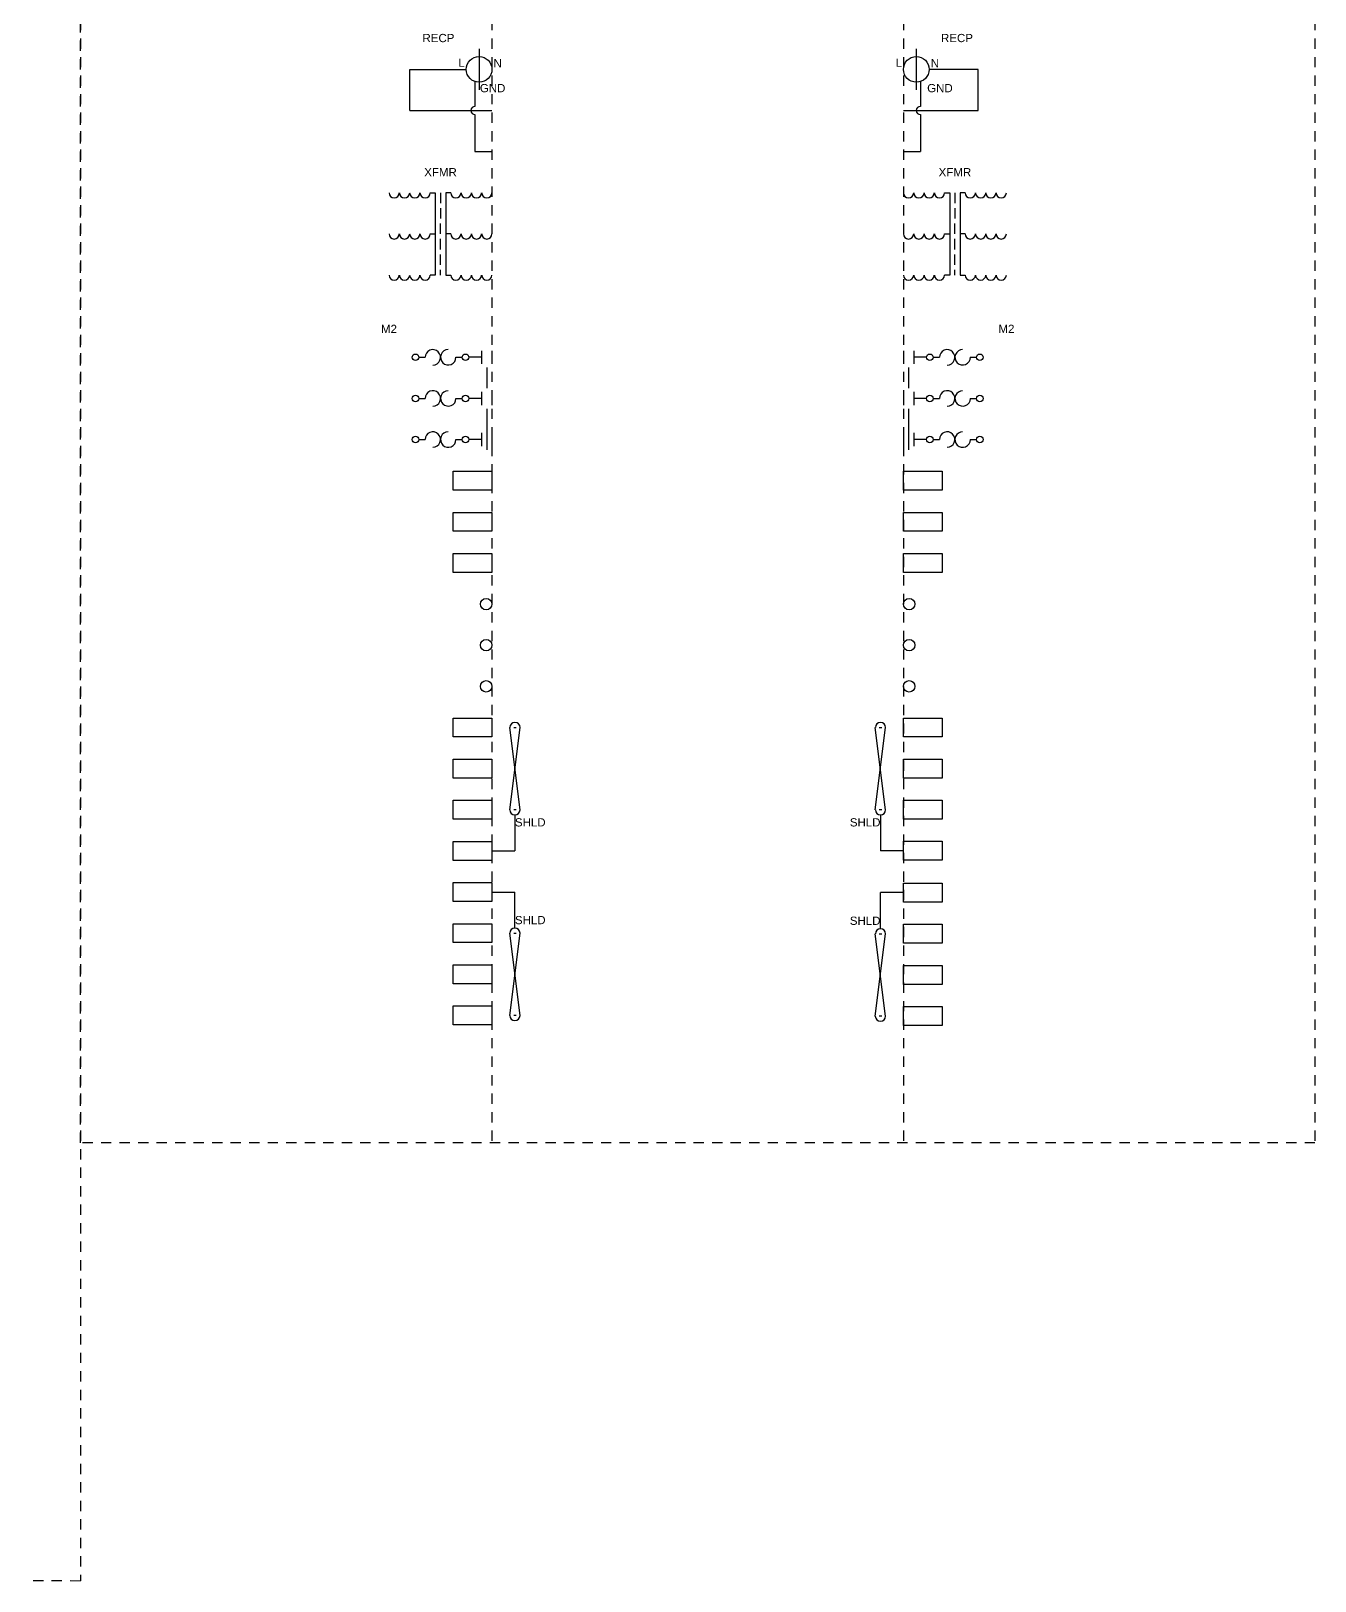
# Model space of a CAD drawing. Header units: inches. Extents: x 0 to 118, y -20 to 20.
# Drawn here: x 86.9 to 102.5, y -20.38 to -1.53 of the extents above; entities that cross this region are included whole.
import ezdxf
from ezdxf.enums import TextEntityAlignment as Align

# ---------------------------------------------------------------- set-up
doc = ezdxf.new("R2010")
doc.units = ezdxf.units.IN
doc.header["$MEASUREMENT"] = 0
doc.linetypes.add('HIDDEN2', pattern=[0.1875, 0.125, -0.0625])
for name, color, linetype in [('BORDER2', 220, 'HIDDEN2'), ('LINK', 9, 'Continuous'), ('SYMS', 7, 'Continuous'), ('WIRES', 7, 'Continuous')]:
    doc.layers.add(name, color=color, linetype=linetype)
doc.styles.add('INERCONNECT TABLES', font='arial.ttf', dxfattribs={"height": 0.1})
doc.styles.get("Standard").update_dxf_attribs({"font": 'arial.ttf'})
doc.styles.add('WD', font='arial.ttf', dxfattribs={"height": 1})
doc.styles.add('WD_IEC', font='isocp2.shx', dxfattribs={"width": 0.9, "height": 4})

# ---------------------------------------------------------------- blocks, each defined once
blk = doc.blocks.new('TB-TB-TB_Square_L')
for points in [[(-0.472, 0.115), (0, 0.115), (0, -0.115), (-0.472, -0.115)], [(-0.472, -0.385), (0, -0.385), (0, -0.615), (-0.472, -0.615)], [(-0.472, -0.885), (0, -0.885), (0, -1.115), (-0.472, -1.115)]]:
    blk.add_lwpolyline(points, close=True)
at = {"linetype": 'Continuous', "style": 'INERCONNECT TABLES', "flags": 8}
for tag, p in [('Tag1', (-0.572, 0.165)), ('Tag2', (-0.572, -0.335)), ('Desc2', (-3.5, -0.5)), ('Desc3', (-3.5, -0.65)), ('Tag3', (-0.572, -0.835))]:
    blk.add_attdef(tag, text='', height=0.1, dxfattribs=at).set_placement(p, align=Align.MIDDLE_RIGHT)
at = {"style": 'WD', "flags": 9}
for tag, p in [('X4TERM01', (-0.472, 0)), ('X2TERM01', (-0.236, 0.115)), ('X1TERM01', (0, 0)), ('X8TERM01', (-0.236, -0.115)), ('X2TERM02', (-0.236, -0.385)), ('X4TERM02', (-0.472, -0.5)), ('X1TERM02', (0, -0.5)), ('X8TERM02', (-0.236, -0.615)), ('X2TERM03', (-0.236, -0.885)), ('X4TERM03', (-0.472, -1)), ('X8TERM03', (-0.236, -1.115)), ('X1TERM03', (0, -1))]:
    blk.add_attdef(tag, p, '', height=0.0125, dxfattribs=at)
at = {"linetype": 'Continuous', "style": 'INERCONNECT TABLES', "flags": 8}
for tag, p in [('Term1', (-0.236, 0)), ('Term2', (-0.236, -0.5)), ('Term3', (-0.236, -1))]:
    blk.add_attdef(tag, text='', height=0.1, dxfattribs=at).set_placement(p, align=Align.MIDDLE_CENTER)
at = {"linetype": 'Continuous', "style": 'INERCONNECT TABLES', "flags": 9}
for tag, p in [('LOC', (-0.32, 0.091)), ('P/N', (-0.319, 0.104)), ('INST', (-0.319, 0.074))]:
    blk.add_attdef(tag, p, '', height=0.01, dxfattribs=at)
at = {"style": 'WD', "width": 0.7, "flags": 9}
blk.add_attdef('FAMILY', (-0.319, 0.132), '', height=0.01, dxfattribs=at)
at = {"linetype": 'Continuous', "style": 'INERCONNECT TABLES', "flags": 9}
blk.add_attdef('MFG', text='', height=0.01, dxfattribs=at).set_placement((-0.288, 0.119), align=Align.RIGHT)
at = {"style": 'INERCONNECT TABLES', "flags": 8}
blk.add_attdef('Desc1', text='', height=0.1, dxfattribs=at).set_placement((-3.5, -0.35), align=Align.MIDDLE_RIGHT)
blk = doc.blocks.new('TB-TB-TB_Square_R')
for points in [[(0, 0.115), (0.472, 0.115), (0.472, -0.115), (0, -0.115)], [(0, -0.385), (0.472, -0.385), (0.472, -0.615), (0, -0.615)], [(0, -0.885), (0.472, -0.885), (0.472, -1.115), (0, -1.115)]]:
    blk.add_lwpolyline(points, close=True)
at = {"linetype": 'Continuous', "style": 'INERCONNECT TABLES', "flags": 8}
for tag, p in [('Tag1', (0.572, 0.165)), ('Tag2', (0.572, -0.335)), ('Desc2', (3.5, -0.5)), ('Desc3', (3.5, -0.65)), ('Tag3', (0.572, -0.835))]:
    blk.add_attdef(tag, text='', height=0.1, dxfattribs=at).set_placement(p, align=Align.MIDDLE_LEFT)
at = {"linetype": 'Continuous', "style": 'INERCONNECT TABLES', "flags": 9}
for tag, p in [('LOC', (-0.041, 0.018)), ('P/N', (-0.041, 0.03)), ('INST', (-0.041, 0.005))]:
    blk.add_attdef(tag, p, '', height=0.01, dxfattribs=at)
at = {"style": 'WD', "width": 0.7, "flags": 9}
blk.add_attdef('FAMILY', (-0.04, 0.065), '', height=0.01, dxfattribs=at)
at = {"linetype": 'Continuous', "style": 'INERCONNECT TABLES', "flags": 9}
blk.add_attdef('MFG', text='', height=0.01, dxfattribs=at).set_placement((-0.007, 0.049), align=Align.RIGHT)
at = {"style": 'WD', "flags": 9}
for tag, p in [('X4TERM01', (0, 0)), ('X2TERM01', (0.236, 0.115)), ('X1TERM01', (0.472, 0)), ('X8TERM01', (0.236, -0.115)), ('X2TERM02', (0.236, -0.385)), ('X4TERM02', (0, -0.5)), ('X1TERM02', (0.472, -0.5)), ('X8TERM02', (0.236, -0.615)), ('X2TERM03', (0.236, -0.885)), ('X4TERM03', (0, -1)), ('X8TERM03', (0.236, -1.115)), ('X1TERM03', (0.472, -1))]:
    blk.add_attdef(tag, p, '', height=0.0125, dxfattribs=at)
at = {"linetype": 'Continuous', "style": 'INERCONNECT TABLES', "flags": 8}
for tag, p in [('Term1', (0.236, 0)), ('Term2', (0.236, -0.5)), ('Term3', (0.236, -1))]:
    blk.add_attdef(tag, text='', height=0.1, dxfattribs=at).set_placement(p, align=Align.MIDDLE_CENTER)
at = {"style": 'INERCONNECT TABLES', "flags": 8}
blk.add_attdef('Desc1', text='', height=0.1, dxfattribs=at).set_placement((3.5, -0.35), align=Align.MIDDLE_LEFT)
blk = doc.blocks.new('TB-TB-TB_Round_L')
for centre in [(-0.07, 0), (-0.07, -0.5), (-0.07, -1)]:
    blk.add_circle(centre, 0.0699)
at = {"linetype": 'Continuous', "style": 'INERCONNECT TABLES', "flags": 8}
for tag, p in [('Tag1', (-0.17, 0.145)), ('Term1', (-0.221, 0)), ('Tag2', (-0.17, -0.355)), ('Desc2', (-3.5, -0.5)), ('Term2', (-0.221, -0.5)), ('Desc3', (-3.5, -0.65)), ('Tag3', (-0.17, -0.855)), ('Term3', (-0.221, -1))]:
    blk.add_attdef(tag, text='', height=0.1, dxfattribs=at).set_placement(p, align=Align.MIDDLE_RIGHT)
at = {"flags": 9}
for tag, p, height, style in [('X4TERM01', (-0.14, 0), 0.0125, 'WD'), ('X2TERM01', (-0.07, 0.07), 0.0125, 'WD'), ('X1TERM01', (0, 0), 0.0125, 'WD'), ('X8TERM01', (-0.07, -0.07), 0.0125, 'WD'), ('INST', (0.048, -0.098), 0.01, 'INERCONNECT TABLES'), ('FAMILY', (0.051, -0.033), 0.01, 'INERCONNECT TABLES'), ('X4TERM02', (-0.14, -0.5), 0.0125, 'WD'), ('X2TERM02', (-0.07, -0.43), 0.0125, 'WD'), ('X8TERM02', (-0.07, -0.57), 0.0125, 'WD'), ('X1TERM02', (0, -0.5), 0.0125, 'WD'), ('X2TERM03', (-0.07, -0.93), 0.0125, 'WD'), ('X4TERM03', (-0.14, -1), 0.0125, 'WD'), ('X8TERM03', (-0.07, -1.07), 0.0125, 'WD'), ('X1TERM03', (0, -1), 0.0125, 'WD')]:
    blk.add_attdef(tag, p, '', height=height, dxfattribs=dict(at, style=style))
at = {"linetype": 'Continuous', "style": 'INERCONNECT TABLES', "flags": 9}
blk.add_attdef('MFG', text='', height=0.01, dxfattribs=at).set_placement((0.079, -0.048), align=Align.RIGHT)
for tag, p in [('P/N', (0.048, -0.065)), ('LOC', (0.049, -0.078))]:
    blk.add_attdef(tag, p, '', height=0.01, dxfattribs=at)
at = {"style": 'INERCONNECT TABLES', "flags": 8}
blk.add_attdef('Desc1', text='', height=0.1, dxfattribs=at).set_placement((-3.5, -0.35), align=Align.MIDDLE_RIGHT)
blk = doc.blocks.new('TB-TB-TB_Round_R')
for centre in [(0.07, 0), (0.07, -0.5), (0.07, -1)]:
    blk.add_circle(centre, 0.0699)
at = {"linetype": 'Continuous', "style": 'INERCONNECT TABLES', "flags": 8}
for tag, p in [('Tag1', (0.17, 0.145)), ('Term1', (0.221, 0)), ('Tag2', (0.17, -0.355)), ('Term2', (0.221, -0.5)), ('Desc2', (3.5, -0.5)), ('Desc3', (3.5, -0.65)), ('Tag3', (0.17, -0.855)), ('Term3', (0.221, -1))]:
    blk.add_attdef(tag, text='', height=0.1, dxfattribs=at).set_placement(p, align=Align.MIDDLE_LEFT)
at = {"flags": 9}
for tag, p, height, style in [('X4TERM01', (0, 0), 0.0125, 'WD'), ('X2TERM01', (0.07, 0.07), 0.0125, 'WD'), ('X1TERM01', (0.14, 0), 0.0125, 'WD'), ('X8TERM01', (0.07, -0.07), 0.0125, 'WD'), ('FAMILY', (0.19, -0.033), 0.01, 'INERCONNECT TABLES'), ('X4TERM02', (0, -0.5), 0.0125, 'WD'), ('X2TERM02', (0.07, -0.43), 0.0125, 'WD'), ('X8TERM02', (0.07, -0.57), 0.0125, 'WD'), ('X1TERM02', (0.14, -0.5), 0.0125, 'WD'), ('X2TERM03', (0.07, -0.93), 0.0125, 'WD'), ('X4TERM03', (0, -1), 0.0125, 'WD'), ('X8TERM03', (0.07, -1.07), 0.0125, 'WD'), ('X1TERM03', (0.14, -1), 0.0125, 'WD')]:
    blk.add_attdef(tag, p, '', height=height, dxfattribs=dict(at, style=style))
at = {"linetype": 'Continuous', "style": 'INERCONNECT TABLES', "flags": 9}
blk.add_attdef('MFG', text='', height=0.01, dxfattribs=at).set_placement((0.219, -0.048), align=Align.RIGHT)
for tag, p in [('P/N', (0.188, -0.065)), ('LOC', (0.189, -0.078)), ('INST', (0.189, -0.097))]:
    blk.add_attdef(tag, p, '', height=0.01, dxfattribs=at)
at = {"style": 'INERCONNECT TABLES', "flags": 8}
blk.add_attdef('Desc1', text='', height=0.1, dxfattribs=at).set_placement((3.5, -0.35), align=Align.MIDDLE_LEFT)
blk = doc.blocks.new('RECP_Simplex_L')
blk.add_line((-0.156, 0.25), (-0.156, -0.25))
at = {"layer": 'SYMS'}
blk.add_circle((-0.156, 0), 0.156, dxfattribs=at)
at = {"layer": 'WIRES'}
for p, q in [((-0.996, -0.5), (-0.996, 0)), ((-0.996, 0), (-0.312, 0)), ((-0.206, -0.148), (-0.206, -0.45)), ((-0.996, -0.5), (0, -0.5)), ((-0.206, -0.55), (-0.206, -1)), ((-0.206, -1), (0, -1))]:
    blk.add_line(p, q, dxfattribs=at)
blk.add_arc((-0.206, -0.5), 0.05, 90, 270, dxfattribs=at)
at = {"style": 'INERCONNECT TABLES', "flags": 8}
for tag, p in [('Tag1', (-0.456, 0.381)), ('Desc1', (-3.5, 0)), ('Desc2', (-3.5, -0.15)), ('Desc3', (-3.5, -0.3))]:
    blk.add_attdef(tag, text='', height=0.1, dxfattribs=at).set_placement(p, align=Align.MIDDLE_RIGHT)
blk.add_attdef('Rating', text='', height=0.1, dxfattribs=at).set_placement((-0.156, 0.3), align=Align.CENTER)
at = {"linetype": 'Continuous', "style": 'INERCONNECT TABLES', "flags": 8}
blk.add_attdef('Term2', text='', height=0.1, dxfattribs=at).set_placement((-0.33, 0.131), align=Align.TOP_RIGHT)
at = {"style": 'WD', "flags": 9}
for tag, p, height in [('X4TERM01', (-0.312, 0), 0.0125), ('FAMILY', (-0.207, 0.123), 0.01), ('INST', (-0.192, 0.051), 0.01), ('X1TERM02', (0, 0), 0.0125), ('X8TERM03', (-0.206, -0.148), 0.0125)]:
    blk.add_attdef(tag, p, '', height=height, dxfattribs=at)
at = {"linetype": 'Continuous', "style": 'WD', "flags": 9}
for tag, p in [('MFG', (-0.178, 0.089)), ('LOC', (-0.177, 0.108)), ('P/N', (-0.176, 0.071))]:
    blk.add_attdef(tag, text='', height=0.01, dxfattribs=at).set_placement(p, align=Align.CENTER)
at = {"linetype": 'Continuous', "style": 'INERCONNECT TABLES', "flags": 8}
for tag, p in [('Term1', (0.019, 0.124)), ('Term3', (-0.147, -0.178))]:
    blk.add_attdef(tag, text='', height=0.1, dxfattribs=at).set_placement(p, align=Align.TOP_LEFT)
blk = doc.blocks.new('RECP_Simplex_R')
blk.add_line((0.156, 0.25), (0.156, -0.25))
at = {"layer": 'SYMS'}
blk.add_circle((0.156, 0), 0.156, dxfattribs=at)
at = {"layer": 'WIRES'}
for p, q in [((0.906, 0), (0.312, 0)), ((0.906, -0.5), (0.906, 0)), ((0.207, -0.148), (0.206, -0.45)), ((0, -0.5), (0.906, -0.5)), ((0.206, -0.55), (0.206, -1)), ((0, -1), (0.206, -1))]:
    blk.add_line(p, q, dxfattribs=at)
blk.add_arc((0.206, -0.5), 0.05, 90, 270, dxfattribs=at)
at = {"style": 'INERCONNECT TABLES', "flags": 8}
blk.add_attdef('Rating', text='', height=0.1, dxfattribs=at).set_placement((0.156, 0.3), align=Align.CENTER)
for tag, p in [('Tag1', (0.456, 0.381)), ('Desc1', (3.5, -0.35)), ('Desc2', (3.5, -0.5)), ('Desc3', (3.5, -0.65))]:
    blk.add_attdef(tag, text='', height=0.1, dxfattribs=at).set_placement(p, align=Align.MIDDLE_LEFT)
at = {"linetype": 'Continuous', "style": 'INERCONNECT TABLES', "flags": 8}
blk.add_attdef('Term1', text='', height=0.1, dxfattribs=at).set_placement((-0.017, 0.131), align=Align.TOP_RIGHT)
at = {"style": 'WD', "flags": 9}
for tag, p, height in [('X4TERM01', (0, 0), 0.0125), ('FAMILY', (0.106, 0.123), 0.01), ('X1TERM02', (0.312, 0), 0.0125), ('X8TERM03', (0.207, -0.148), 0.0125)]:
    blk.add_attdef(tag, p, '', height=height, dxfattribs=at)
at = {"linetype": 'Continuous', "style": 'WD', "flags": 9}
for tag, p in [('MFG', (0.134, 0.089)), ('LOC', (0.136, 0.108)), ('P/N', (0.136, 0.071))]:
    blk.add_attdef(tag, text='', height=0.01, dxfattribs=at).set_placement(p, align=Align.CENTER)
blk.add_attdef('INST', (0.12, 0.053), '', height=0.01, dxfattribs=at)
at = {"linetype": 'Continuous', "style": 'INERCONNECT TABLES', "flags": 8}
for tag, p in [('Term2', (0.332, 0.124)), ('Term3', (0.288, -0.178))]:
    blk.add_attdef(tag, text='', height=0.1, dxfattribs=at).set_placement(p, align=Align.TOP_LEFT)
blk = doc.blocks.new('XFMR_3PH_L')
for p, q in [((-0.75, 0), (-0.688, 0)), ((-0.688, 0), (-0.688, -1)), ((-0.625, 0), (-0.625, -0.125)), ((-0.562, 0), (-0.562, -1)), ((-0.5, 0), (-0.562, 0)), ((-0.625, -0.188), (-0.625, -0.312)), ((-0.625, -0.5), (-0.625, -0.375)), ((-0.75, -0.5), (-0.688, -0.5)), ((-0.625, -0.688), (-0.625, -0.562)), ((-0.5, -0.5), (-0.562, -0.5)), ((-0.625, -0.875), (-0.625, -0.75)), ((-0.625, -1), (-0.625, -0.938)), ((-0.688, -1), (-0.75, -1)), ((-0.562, -1), (-0.5, -1))]:
    blk.add_line(p, q)
for centre in [(-1.188, 0), (-1.062, 0), (-0.938, 0), (-0.812, 0), (-0.438, 0), (-0.312, 0), (-0.188, 0), (-0.062, 0), (-1.188, -0.5), (-1.062, -0.5), (-0.938, -0.5), (-0.812, -0.5), (-0.438, -0.5), (-0.312, -0.5), (-0.188, -0.5), (-0.062, -0.5), (-1.188, -1), (-1.062, -1), (-0.938, -1), (-0.812, -1), (-0.438, -1), (-0.312, -1), (-0.188, -1), (-0.062, -1)]:
    blk.add_arc(centre, 0.0625, 180, 0)
at = {"style": 'INERCONNECT TABLES', "flags": 8}
for tag, p in [('Tag1', (-0.625, 0.2)), ('Rating', (-0.625, 0.05))]:
    blk.add_attdef(tag, text='', height=0.1, dxfattribs=at).set_placement(p, align=Align.CENTER)
at = {"style": 'INERCONNECT TABLES'}
for tag, p in [('OuterTerm1', (-1.019, 0.05)), ('Term1', (0.25, 0.05)), ('OuterTerm2', (-1.019, -0.45)), ('Term2', (0.25, -0.45)), ('OuterTerm3', (-1.019, -0.95)), ('Term3', (0.25, -0.95))]:
    blk.add_attdef(tag, text='', height=0.1, dxfattribs=at).set_placement(p, align=Align.RIGHT)
at = {"style": 'WD_IEC', "flags": 1}
for tag, p in [('X4TERM01', (-1.25, 0)), ('X2TERM07', (-0.625, 0)), ('X4TERM02', (-1.25, -0.5)), ('X4TERM03', (-1.25, -1)), ('X8TERM08', (-0.625, -1))]:
    blk.add_attdef(tag, p, '', height=0.016, dxfattribs=at)
for tag, height, style, flags, p in [('X1TERM04', 0.016, 'WD_IEC', 1, (0.095, 0)), ('FAMILY', 0.01, 'WD', 9, (-0.724, -0.126)), ('X1TERM05', 0.016, 'WD_IEC', 1, (0.097, -0.5)), ('X1TERM06', 0.016, 'WD_IEC', 1, (0.098, -1))]:
    blk.add_attdef(tag, text='', height=height, dxfattribs=dict(style=style, flags=flags)).set_placement(p, align=Align.RIGHT)
at = {"linetype": 'Continuous', "style": 'INERCONNECT TABLES', "flags": 9}
for tag, p in [('MFG', (-0.742, -0.139)), ('P/N', (-0.75, -0.154)), ('LOC', (-0.744, -0.168)), ('INST', (-0.741, -0.182))]:
    blk.add_attdef(tag, text='', height=0.01, dxfattribs=at).set_placement(p, align=Align.RIGHT)
at = {"style": 'INERCONNECT TABLES', "flags": 8}
blk.add_attdef('Desc1', text='', height=0.1, dxfattribs=at).set_placement((-3.5, -0.35), align=Align.MIDDLE_RIGHT)
at = {"linetype": 'Continuous', "style": 'INERCONNECT TABLES', "flags": 8}
for tag, p in [('Desc2', (-3.5, -0.5)), ('Desc3', (-3.5, -0.65))]:
    blk.add_attdef(tag, text='', height=0.1, dxfattribs=at).set_placement(p, align=Align.MIDDLE_RIGHT)
blk = doc.blocks.new('TB-TB-TB_Square-Shld_L')
for p, q in [((0.264, 0), (0.295, 0)), ((0.295, -1), (0.264, -1))]:
    blk.add_line(p, q)
for points in [[(-0.472, 0.115), (0, 0.115), (0, -0.115), (-0.472, -0.115)], [(-0.472, -0.385), (0, -0.385), (0, -0.615), (-0.472, -0.615)], [(-0.472, -0.885), (0, -0.885), (0, -1.115), (-0.472, -1.115)], [(-0.472, -1.385), (0, -1.385), (0, -1.615), (-0.472, -1.615)]]:
    blk.add_lwpolyline(points, close=True)
for centre, start, end in [((0.28, 0), 360, 180), ((0.279, -1), 180, 0)]:
    blk.add_arc(centre, 0.0625, start, end)
at = {"layer": 'LINK'}
for p, q in [((0.342, -1), (0.217, 0)), ((0.217, -1), (0.342, 0))]:
    blk.add_line(p, q, dxfattribs=at)
at = {"layer": 'WIRES'}
for p in [(0.279, -1.063), (0, -1.5)]:
    blk.add_line(p, (0.279, -1.5), dxfattribs=at)
at = {"linetype": 'Continuous', "style": 'INERCONNECT TABLES', "flags": 8}
for tag, p in [('Tag1', (-0.572, 0.165)), ('Tag2', (-0.572, -0.335)), ('Desc2', (-3.5, -0.75)), ('Desc3', (-3.5, -0.9)), ('Tag3', (-0.572, -0.835)), ('Tag4', (-0.572, -1.335))]:
    blk.add_attdef(tag, text='', height=0.1, dxfattribs=at).set_placement(p, align=Align.MIDDLE_RIGHT)
for tag, p, height, style, flags in [('X4TERM01', (-0.472, 0), 0.0125, 'WD', 9), ('X2TERM01', (-0.236, 0.115), 0.0125, 'WD', 9), ('X1TERM01', (0, 0), 0.0125, 'WD', 9), ('X4TERM01', (0.264, 0), 0.01, 'WD', 9), ('X2TERM02', (0.28, 0.062), 0.01, 'WD', 9), ('X1TERM01', (0.295, 0), 0.01, 'WD', 9), ('X8TERM01', (-0.236, -0.115), 0.0125, 'WD', 9), ('X2TERM02', (-0.236, -0.385), 0.0125, 'WD', 9), ('X4TERM02', (-0.472, -0.5), 0.0125, 'WD', 9), ('X1TERM02', (0, -0.5), 0.0125, 'WD', 9), ('X8TERM02', (-0.236, -0.615), 0.0125, 'WD', 9), ('X2TERM03', (-0.236, -0.885), 0.0125, 'WD', 9), ('X4TERM03', (-0.472, -1), 0.0125, 'WD', 9), ('X8TERM03', (-0.236, -1.115), 0.0125, 'WD', 9), ('X1TERM03', (0, -1), 0.0125, 'WD', 9), ('X4TERM01', (0.264, -1), 0.01, 'WD', 1), ('X8TERM02', (0.279, -1.063), 0.01, 'WD', 1), ('Shield', (0.279, -1.203), 0.1, 'INERCONNECT TABLES', 8), ('X1TERM01', (0.295, -1), 0.01, 'WD', 1), ('X4TERM04', (-0.472, -1.5), 0.0125, 'WD', 9), ('X2TERM04', (-0.236, -1.385), 0.0125, 'WD', 9), ('X1TERM04', (0, -1.5), 0.0125, 'WD', 9), ('X8TERM04', (-0.236, -1.615), 0.0125, 'WD', 9)]:
    blk.add_attdef(tag, p, '', height=height, dxfattribs=dict(style=style, flags=flags))
for tag, p in [('Term1', (-0.236, 0)), ('Term2', (-0.236, -0.5)), ('Term3', (-0.236, -1)), ('Term4', (-0.236, -1.5))]:
    blk.add_attdef(tag, text='', height=0.1, dxfattribs=at).set_placement(p, align=Align.MIDDLE_CENTER)
at = {"linetype": 'Continuous', "style": 'INERCONNECT TABLES', "flags": 9}
for tag, p in [('LOC', (-0.32, 0.091)), ('P/N', (-0.319, 0.104)), ('INST', (-0.319, 0.074))]:
    blk.add_attdef(tag, p, '', height=0.01, dxfattribs=at)
at = {"style": 'WD', "width": 0.7, "flags": 9}
blk.add_attdef('FAMILY', (-0.319, 0.132), '', height=0.01, dxfattribs=at)
at = {"linetype": 'Continuous', "style": 'INERCONNECT TABLES', "flags": 9}
blk.add_attdef('MFG', text='', height=0.01, dxfattribs=at).set_placement((-0.288, 0.119), align=Align.RIGHT)
at = {"style": 'WD', "flags": 9}
for tag, p in [('X8LINKL', (0.217, 0)), ('X8LINKR', (0.342, 0)), ('X2LINKL', (0.217, -1)), ('X2LINKR', (0.342, -1))]:
    blk.add_attdef(tag, text='', height=0.01, dxfattribs=at).set_placement(p, align=Align.CENTER)
at = {"style": 'INERCONNECT TABLES', "flags": 8}
blk.add_attdef('Desc1', text='', height=0.1, dxfattribs=at).set_placement((-3.5, -0.6), align=Align.MIDDLE_RIGHT)
blk = doc.blocks.new('TB-TB-TB_Square-Shld_R')
for p, q in [((-0.295, 0), (-0.264, 0)), ((-0.264, -1), (-0.295, -1))]:
    blk.add_line(p, q)
for points in [[(0, 0.115), (0.472, 0.115), (0.472, -0.115), (0, -0.115)], [(0, -0.385), (0.472, -0.385), (0.472, -0.615), (0, -0.615)], [(0, -0.885), (0.472, -0.885), (0.472, -1.115), (0, -1.115)], [(0, -1.383), (0.472, -1.383), (0.472, -1.614), (0, -1.614)]]:
    blk.add_lwpolyline(points, close=True)
for centre, start, end in [((-0.279, 0), 360, 180), ((-0.279, -1), 180, 0)]:
    blk.add_arc(centre, 0.0625, start, end)
at = {"layer": 'LINK'}
for p, q in [((-0.217, -1), (-0.342, 0)), ((-0.342, -1), (-0.217, 0))]:
    blk.add_line(p, q, dxfattribs=at)
at = {"layer": 'WIRES'}
for p in [(-0.279, -1.063), (0, -1.5)]:
    blk.add_line(p, (-0.279, -1.5), dxfattribs=at)
at = {"linetype": 'Continuous', "style": 'INERCONNECT TABLES', "flags": 8}
for tag, p in [('Tag1', (0.572, 0.165)), ('Tag2', (0.572, -0.335)), ('Desc2', (3.5, -0.75)), ('Tag3', (0.572, -0.835)), ('Desc3', (3.5, -0.9)), ('Tag4', (0.572, -1.335))]:
    blk.add_attdef(tag, text='', height=0.1, dxfattribs=at).set_placement(p, align=Align.MIDDLE_LEFT)
at = {"style": 'WD', "flags": 9}
for tag, p in [('X8LINKL', (-0.342, 0)), ('X8LINKR', (-0.217, 0)), ('X2LINKL', (-0.342, -1)), ('X2LINKR', (-0.217, -1))]:
    blk.add_attdef(tag, text='', height=0.01, dxfattribs=at).set_placement(p, align=Align.CENTER)
at = {"style": 'WD'}
for tag, p, height, flags in [('X4TERM01', (-0.295, 0), 0.01, 1), ('X1TERM01', (-0.264, 0), 0.01, 9), ('X4TERM01', (0, 0), 0.0125, 9), ('X2TERM01', (0.236, 0.115), 0.0125, 9), ('X1TERM01', (0.472, 0), 0.0125, 9), ('X8TERM01', (0.236, -0.115), 0.0125, 9), ('X2TERM02', (0.236, -0.385), 0.0125, 9), ('X4TERM02', (0, -0.5), 0.0125, 9), ('X1TERM02', (0.472, -0.5), 0.0125, 9), ('X8TERM02', (0.236, -0.615), 0.0125, 9), ('X2TERM03', (0.236, -0.885), 0.0125, 9), ('X4TERM01', (-0.295, -1), 0.01, 9), ('X1TERM01', (-0.264, -1), 0.01, 9), ('X4TERM03', (0, -1), 0.0125, 9), ('X8TERM03', (0.236, -1.115), 0.0125, 9), ('X1TERM03', (0.472, -1), 0.0125, 9), ('X4TERM04', (0, -1.498), 0.0125, 9), ('X2TERM04', (0.236, -1.383), 0.0125, 9), ('X1TERM04', (0.472, -1.498), 0.0125, 9), ('X8TERM04', (0.236, -1.614), 0.0125, 9)]:
    blk.add_attdef(tag, p, '', height=height, dxfattribs=dict(at, flags=flags))
at = {"linetype": 'Continuous', "style": 'INERCONNECT TABLES', "flags": 9}
for tag, p in [('LOC', (-0.041, 0.018)), ('P/N', (-0.041, 0.03)), ('INST', (-0.041, 0.005))]:
    blk.add_attdef(tag, p, '', height=0.01, dxfattribs=at)
at = {"style": 'WD', "width": 0.7, "flags": 9}
blk.add_attdef('FAMILY', (-0.04, 0.065), '', height=0.01, dxfattribs=at)
at = {"linetype": 'Continuous', "style": 'INERCONNECT TABLES', "flags": 9}
blk.add_attdef('MFG', text='', height=0.01, dxfattribs=at).set_placement((-0.007, 0.049), align=Align.RIGHT)
at = {"linetype": 'Continuous', "style": 'INERCONNECT TABLES', "flags": 8}
for tag, p in [('Term1', (0.236, 0)), ('Term2', (0.236, -0.5)), ('Term3', (0.236, -1)), ('Term4', (0.236, -1.498))]:
    blk.add_attdef(tag, text='', height=0.1, dxfattribs=at).set_placement(p, align=Align.MIDDLE_CENTER)
at = {"style": 'INERCONNECT TABLES', "flags": 8}
blk.add_attdef('Desc1', text='', height=0.1, dxfattribs=at).set_placement((3.5, -0.6), align=Align.MIDDLE_LEFT)
for tag, height, style, flags, p in [('Shield', 0.1, 'INERCONNECT TABLES', 8, (-0.279, -1.203)), ('X8TERM02', 0.01, 'WD', 9, (-0.279, -1.063))]:
    blk.add_attdef(tag, text='', height=height, dxfattribs=dict(style=style, flags=flags)).set_placement(p, align=Align.RIGHT)
blk = doc.blocks.new('Shld-TB-TB-TB_Square_L')
for p, q in [((0.264, -0.5), (0.295, -0.5)), ((0.295, -1.5), (0.264, -1.5))]:
    blk.add_line(p, q)
for points in [[(-0.472, 0.115), (0, 0.115), (0, -0.115), (-0.472, -0.115)], [(-0.472, -0.385), (0, -0.385), (0, -0.615), (-0.472, -0.615)], [(-0.472, -0.885), (0, -0.885), (0, -1.115), (-0.472, -1.115)], [(-0.472, -1.385), (0, -1.385), (0, -1.615), (-0.472, -1.615)]]:
    blk.add_lwpolyline(points, close=True)
for centre, start, end in [((0.279, -0.5), 360, 180), ((0.279, -1.5), 180, 0)]:
    blk.add_arc(centre, 0.0625, start, end)
at = {"layer": 'LINK'}
for p, q in [((0.342, -1.5), (0.217, -0.5)), ((0.217, -1.5), (0.342, -0.5))]:
    blk.add_line(p, q, dxfattribs=at)
at = {"layer": 'WIRES'}
for p in [(0, 0), (0.279, -0.437)]:
    blk.add_line(p, (0.279, 0), dxfattribs=at)
at = {"linetype": 'Continuous', "style": 'INERCONNECT TABLES', "flags": 8}
for tag, p in [('Tag1', (-0.572, 0.165)), ('Tag2', (-0.572, -0.335)), ('Desc2', (-3.5, -0.75)), ('Desc3', (-3.5, -0.9)), ('Tag3', (-0.572, -0.835)), ('Tag4', (-0.572, -1.335))]:
    blk.add_attdef(tag, text='', height=0.1, dxfattribs=at).set_placement(p, align=Align.MIDDLE_RIGHT)
for tag, p, height, style, flags in [('X4TERM01', (-0.472, 0), 0.0125, 'WD', 9), ('X2TERM01', (-0.236, 0.115), 0.0125, 'WD', 9), ('X1TERM01', (0, 0), 0.0125, 'WD', 9), ('X8TERM01', (-0.236, -0.115), 0.0125, 'WD', 9), ('X2TERM02', (-0.236, -0.385), 0.0125, 'WD', 9), ('Shield', (0.279, -0.391), 0.1, 'INERCONNECT TABLES', 8), ('X4TERM02', (-0.472, -0.5), 0.0125, 'WD', 9), ('X1TERM02', (0, -0.5), 0.0125, 'WD', 9), ('X4TERM01', (0.264, -0.5), 0.01, 'WD', 9), ('X2TERM02', (0.279, -0.437), 0.01, 'WD', 9), ('X1TERM01', (0.295, -0.5), 0.01, 'WD', 9), ('X8TERM02', (-0.236, -0.615), 0.0125, 'WD', 9), ('X2TERM03', (-0.236, -0.885), 0.0125, 'WD', 9), ('X4TERM03', (-0.472, -1), 0.0125, 'WD', 9), ('X8TERM03', (-0.236, -1.115), 0.0125, 'WD', 9), ('X1TERM03', (0, -1), 0.0125, 'WD', 9), ('X4TERM04', (-0.472, -1.5), 0.0125, 'WD', 9), ('X2TERM04', (-0.236, -1.385), 0.0125, 'WD', 9), ('X1TERM04', (0, -1.5), 0.0125, 'WD', 9), ('X4TERM01', (0.264, -1.5), 0.01, 'WD', 1), ('X1TERM01', (0.295, -1.5), 0.01, 'WD', 1), ('X8TERM04', (-0.236, -1.615), 0.0125, 'WD', 9), ('X8TERM02', (0.279, -1.562), 0.01, 'WD', 1)]:
    blk.add_attdef(tag, p, '', height=height, dxfattribs=dict(style=style, flags=flags))
for tag, p in [('Term1', (-0.236, 0)), ('Term2', (-0.236, -0.5)), ('Term3', (-0.236, -1)), ('Term4', (-0.236, -1.5))]:
    blk.add_attdef(tag, text='', height=0.1, dxfattribs=at).set_placement(p, align=Align.MIDDLE_CENTER)
at = {"linetype": 'Continuous', "style": 'INERCONNECT TABLES', "flags": 9}
for tag, p in [('LOC', (-0.32, 0.091)), ('P/N', (-0.319, 0.104)), ('INST', (-0.319, 0.074))]:
    blk.add_attdef(tag, p, '', height=0.01, dxfattribs=at)
at = {"style": 'WD', "width": 0.7, "flags": 9}
blk.add_attdef('FAMILY', (-0.319, 0.132), '', height=0.01, dxfattribs=at)
at = {"linetype": 'Continuous', "style": 'INERCONNECT TABLES', "flags": 9}
blk.add_attdef('MFG', text='', height=0.01, dxfattribs=at).set_placement((-0.288, 0.119), align=Align.RIGHT)
at = {"style": 'INERCONNECT TABLES', "flags": 8}
blk.add_attdef('Desc1', text='', height=0.1, dxfattribs=at).set_placement((-3.5, -0.6), align=Align.MIDDLE_RIGHT)
at = {"style": 'WD', "flags": 9}
for tag, p in [('X8LINKL', (0.217, -0.5)), ('X8LINKR', (0.342, -0.5)), ('X2LINKL', (0.217, -1.5)), ('X2LINKR', (0.342, -1.5))]:
    blk.add_attdef(tag, text='', height=0.01, dxfattribs=at).set_placement(p, align=Align.CENTER)
blk = doc.blocks.new('Shld-TB-TB-TB_Sqaure_R')
for p, q in [((-0.295, -0.504), (-0.264, -0.504)), ((-0.264, -1.504), (-0.295, -1.504))]:
    blk.add_line(p, q)
for points in [[(0, 0.112), (0.472, 0.112), (0.472, -0.119), (0, -0.119)], [(0, -0.388), (0.472, -0.388), (0.472, -0.619), (0, -0.619)], [(0, -0.888), (0.472, -0.888), (0.472, -1.119), (0, -1.119)], [(0, -1.386), (0.472, -1.386), (0.472, -1.617), (0, -1.617)]]:
    blk.add_lwpolyline(points, close=True)
for centre, start, end in [((-0.279, -0.504), 360, 180), ((-0.28, -1.504), 180, 0)]:
    blk.add_arc(centre, 0.0625, start, end)
at = {"layer": 'LINK'}
for p, q in [((-0.217, -1.504), (-0.342, -0.504)), ((-0.342, -1.504), (-0.217, -0.504))]:
    blk.add_line(p, q, dxfattribs=at)
at = {"layer": 'WIRES'}
for p in [(-0.279, -0.437), (0, 0)]:
    blk.add_line(p, (-0.279, 0), dxfattribs=at)
at = {"linetype": 'Continuous', "style": 'INERCONNECT TABLES', "flags": 8}
for tag, p in [('Tag1', (0.572, 0.162)), ('Tag2', (0.572, -0.338)), ('Desc2', (3.5, -0.754)), ('Tag3', (0.572, -0.838)), ('Desc3', (3.5, -0.904)), ('Tag4', (0.572, -1.336))]:
    blk.add_attdef(tag, text='', height=0.1, dxfattribs=at).set_placement(p, align=Align.MIDDLE_LEFT)
at = {"linetype": 'Continuous', "style": 'INERCONNECT TABLES', "flags": 9}
for tag, p in [('LOC', (-0.041, 0.014)), ('P/N', (-0.041, 0.026)), ('INST', (-0.041, 0.001))]:
    blk.add_attdef(tag, p, '', height=0.01, dxfattribs=at)
at = {"style": 'WD', "width": 0.7, "flags": 9}
blk.add_attdef('FAMILY', (-0.04, 0.061), '', height=0.01, dxfattribs=at)
at = {"linetype": 'Continuous', "style": 'INERCONNECT TABLES', "flags": 9}
blk.add_attdef('MFG', text='', height=0.01, dxfattribs=at).set_placement((-0.007, 0.045), align=Align.RIGHT)
at = {"style": 'WD'}
for tag, p, height, flags in [('X4TERM01', (0, -0.004), 0.0125, 9), ('X2TERM01', (0.236, 0.112), 0.0125, 9), ('X1TERM01', (0.472, -0.004), 0.0125, 9), ('X8TERM01', (0.236, -0.119), 0.0125, 9), ('X2TERM02', (0.236, -0.388), 0.0125, 9), ('X4TERM01', (-0.295, -0.504), 0.01, 1), ('X1TERM01', (-0.264, -0.504), 0.01, 9), ('X4TERM02', (0, -0.504), 0.0125, 9), ('X1TERM02', (0.472, -0.504), 0.0125, 9), ('X8TERM02', (0.236, -0.619), 0.0125, 9), ('X2TERM03', (0.236, -0.888), 0.0125, 9), ('X4TERM03', (0, -1.004), 0.0125, 9), ('X8TERM03', (0.236, -1.119), 0.0125, 9), ('X1TERM03', (0.472, -1.004), 0.0125, 9), ('X4TERM01', (-0.295, -1.504), 0.01, 9), ('X1TERM01', (-0.264, -1.504), 0.01, 9), ('X4TERM04', (0, -1.502), 0.0125, 9), ('X2TERM04', (0.236, -1.386), 0.0125, 9), ('X1TERM04', (0.472, -1.502), 0.0125, 9), ('X8TERM04', (0.234, -1.617), 0.0125, 9)]:
    blk.add_attdef(tag, p, '', height=height, dxfattribs=dict(at, flags=flags))
at = {"linetype": 'Continuous', "style": 'INERCONNECT TABLES', "flags": 8}
for tag, p in [('Term1', (0.236, -0.004)), ('Term2', (0.236, -0.504)), ('Term3', (0.236, -1.004)), ('Term4', (0.236, -1.502))]:
    blk.add_attdef(tag, text='', height=0.1, dxfattribs=at).set_placement(p, align=Align.MIDDLE_CENTER)
for tag, height, style, flags, p in [('Shield', 0.1, 'INERCONNECT TABLES', 8, (-0.279, -0.395)), ('X8TERM02', 0.01, 'WD', 9, (-0.28, -1.566))]:
    blk.add_attdef(tag, text='', height=height, dxfattribs=dict(style=style, flags=flags)).set_placement(p, align=Align.RIGHT)
at = {"style": 'WD', "flags": 9}
for tag, p in [('X8LINKL', (-0.342, -0.504)), ('X8LINKR', (-0.217, -0.504)), ('X2LINKL', (-0.342, -1.504)), ('X2LINKR', (-0.217, -1.504))]:
    blk.add_attdef(tag, text='', height=0.01, dxfattribs=at).set_placement(p, align=Align.CENTER)
at = {"style": 'INERCONNECT TABLES', "flags": 8}
blk.add_attdef('Desc1', text='', height=0.1, dxfattribs=at).set_placement((3.5, -0.604), align=Align.MIDDLE_LEFT)
blk = doc.blocks.new('MTRStrt_L')
for p, q in [((-0.889, 0), (-0.813, 0)), ((-0.438, 0), (-0.361, 0)), ((-0.125, 0), (-0.281, 0)), ((-0.889, -0.5), (-0.813, -0.5)), ((-0.438, -0.5), (-0.361, -0.5)), ((-0.125, -0.5), (-0.281, -0.5)), ((-0.889, -1), (-0.813, -1)), ((-0.438, -1), (-0.361, -1)), ((-0.125, -1), (-0.281, -1))]:
    blk.add_line(p, q)
at = {"linetype": 'Continuous'}
for p, q in [((-0.125, 0.08), (-0.125, -0.08)), ((0, 0.08), (0, -0.08)), ((-0.125, -0.42), (-0.125, -0.58)), ((0, -0.42), (0, -0.58)), ((-0.125, -0.92), (-0.125, -1.08)), ((0, -0.92), (0, -1.08))]:
    blk.add_line(p, q, dxfattribs=at)
for centre in [(-0.929, 0), (-0.321, 0), (-0.929, -0.5), (-0.321, -0.5), (-0.929, -1), (-0.321, -1)]:
    blk.add_circle(centre, 0.04, dxfattribs=at)
for centre, start, end in [((-0.719, 0), 270.001, 180.002), ((-0.531, 0), 90, 0.001), ((-0.719, -0.5), 270.001, 180.002), ((-0.531, -0.5), 90, 0.001), ((-0.719, -1), 270.001, 180.002), ((-0.531, -1), 90, 0.001)]:
    blk.add_arc(centre, 0.0938, start, end)
at = {"layer": 'LINK'}
for p, q in [((-0.063, -0.125), (-0.063, -0.375)), ((-0.063, -0.625), (-0.063, -1.125))]:
    blk.add_line(p, q, dxfattribs=at)
blk.add_attdef('Tag1', text='', height=0.1).set_placement((-1.154, 0.265), align=Align.BOTTOM_RIGHT)
at = {"style": 'INERCONNECT TABLES', "flags": 8}
blk.add_attdef('Desc1', text='', height=0.1, dxfattribs=at).set_placement((-3.5, 0.15), align=Align.MIDDLE_RIGHT)
blk.add_attdef('Rating', text='', height=0.1).set_placement((-0.531, 0.094), align=Align.BOTTOM_CENTER)
at = {"linetype": 'Continuous', "style": 'INERCONNECT TABLES', "flags": 8}
for tag, p in [('Desc2', (-3.5, 0)), ('Desc3', (-3.5, -0.15))]:
    blk.add_attdef(tag, text='', height=0.1, dxfattribs=at).set_placement(p, align=Align.MIDDLE_RIGHT)
at = {"style": 'WD'}
for tag, p, height, flags in [('X1TERM02', (-0.281, 0), 0.0125, 1), ('X4TERM01', (0.019, 0.003), 0.0125, 1), ('FAMILY', (-0.507, -0.135), 0.01, 9), ('X1TERM02', (-0.281, -0.5), 0.0125, 1), ('X4TERM01', (0.032, -0.505), 0.0125, 1), ('X1TERM02', (-0.459, -0.992), 0.0125, 1), ('X4TERM01', (0.03, -1.01), 0.0125, 1)]:
    blk.add_attdef(tag, p, '', height=height, dxfattribs=dict(at, flags=flags))
for tag, p in [('X2LINK', (-0.261, 0.029)), ('X8LINK', (-0.063, -0.125)), ('X2LINK', (-0.063, -0.375)), ('X8LINK', (-0.42, -0.518)), ('X8LINK', (-0.063, -0.625)), ('X2LINK', (-0.22, -1.013))]:
    blk.add_attdef(tag, p, '', height=0.01, dxfattribs=at)
for tag, p in [('OuterTerm1', (-1.024, -0.225)), ('Term1', (0.489, -0.231)), ('OuterTerm2', (-1.024, -0.725)), ('OuterTerm3', (-1.024, -1.225)), ('Term3', (0.489, -1.231))]:
    blk.add_attdef(tag, text='', height=0.1).set_placement(p, align=Align.MIDDLE_RIGHT)
at = {"linetype": 'Continuous', "style": 'INERCONNECT TABLES', "flags": 9}
for tag, p in [('P/N', (-0.499, -0.177)), ('INST', (-0.511, -0.225)), ('LOC', (-0.505, -0.201))]:
    blk.add_attdef(tag, p, '', height=0.01, dxfattribs=at)
blk.add_attdef('MFG', text='', height=0.01, dxfattribs=at).set_placement((-0.467, -0.151), align=Align.RIGHT)
blk.add_attdef('Term2', text='', height=0.1).set_placement((0.098, -0.731), align=Align.MIDDLE_LEFT)
blk = doc.blocks.new('MTRStrt_R')
at = {"linetype": 'Continuous'}
for p, q in [((0, 0.08), (0, -0.08)), ((0.125, 0.08), (0.125, -0.08)), ((0, -0.42), (0, -0.58)), ((0.125, -0.42), (0.125, -0.58)), ((0, -0.92), (0, -1.08)), ((0.125, -0.92), (0.125, -1.08))]:
    blk.add_line(p, q, dxfattribs=at)
for p, q in [((0.281, 0), (0.125, 0)), ((0.361, 0), (0.438, 0)), ((0.812, 0), (0.889, 0)), ((0.281, -0.5), (0.125, -0.5)), ((0.361, -0.5), (0.438, -0.5)), ((0.812, -0.5), (0.889, -0.5)), ((0.281, -1), (0.125, -1)), ((0.361, -1), (0.438, -1)), ((0.812, -1), (0.889, -1))]:
    blk.add_line(p, q)
for centre in [(0.321, 0), (0.929, 0), (0.321, -0.5), (0.929, -0.5), (0.321, -1), (0.929, -1)]:
    blk.add_circle(centre, 0.04, dxfattribs=at)
for centre, start, end in [((0.531, 0), 270.001, 180.002), ((0.719, 0), 90, 0.001), ((0.531, -0.5), 270.001, 180.002), ((0.719, -0.5), 90, 0.001), ((0.531, -1), 270.001, 180.002), ((0.719, -1), 90, 0.001)]:
    blk.add_arc(centre, 0.0938, start, end)
at = {"layer": 'LINK'}
for p, q in [((0.062, -0.125), (0.062, -0.375)), ((0.062, -0.625), (0.062, -1.125))]:
    blk.add_line(p, q, dxfattribs=at)
blk.add_attdef('Tag1', text='', height=0.1).set_placement((1.154, 0.266), align=Align.BOTTOM_LEFT)
blk.add_attdef('Rating', text='', height=0.1).set_placement((0.531, 0.094), align=Align.BOTTOM_CENTER)
at = {"style": 'INERCONNECT TABLES', "flags": 8}
blk.add_attdef('Desc1', text='', height=0.1, dxfattribs=at).set_placement((3.5, 0.152), align=Align.MIDDLE_LEFT)
at = {"style": 'WD'}
for tag, p, height, flags in [('X4TERM01', (0, 0), 0.0125, 1), ('X1TERM02', (0.969, 0), 0.0125, 1), ('FAMILY', (0.399, -0.157), 0.01, 9), ('X4TERM01', (0.01, -0.499), 0.0125, 1), ('X1TERM02', (0.969, -0.5), 0.0125, 1), ('FAMILY', (1.213, -0.693), 0.01, 9), ('X4TERM01', (0, -1), 0.0125, 1), ('X1TERM02', (0.969, -1), 0.0125, 1)]:
    blk.add_attdef(tag, p, '', height=height, dxfattribs=dict(at, flags=flags))
for tag, p in [('X2LINK', (0.144, 0.007)), ('X8LINK', (0.062, -0.125)), ('X2LINK', (0.062, -0.375)), ('X8LINK', (0.83, -0.518)), ('X8LINK', (0.062, -0.625)), ('X2LINK', (0.187, -1.013))]:
    blk.add_attdef(tag, p, '', height=0.01, dxfattribs=at)
at = {"linetype": 'Continuous', "style": 'INERCONNECT TABLES', "flags": 8}
for tag, p in [('Desc2', (3.5, 0)), ('Desc3', (3.5, -0.157))]:
    blk.add_attdef(tag, text='', height=0.1, dxfattribs=at).set_placement(p, align=Align.MIDDLE_LEFT)
for tag, p in [('Term1', (0.006, -0.231)), ('Term2', (0.006, -0.731)), ('Term3', (0.006, -1.231))]:
    blk.add_attdef(tag, text='', height=0.1).set_placement(p, align=Align.MIDDLE_RIGHT)
at = {"linetype": 'Continuous', "style": 'INERCONNECT TABLES', "flags": 9}
blk.add_attdef('MFG', text='', height=0.01, dxfattribs=at).set_placement((0.438, -0.173), align=Align.RIGHT)
for tag, p in [('OuterTerm1', (0.993, -0.233)), ('OuterTerm2', (0.993, -0.733)), ('OuterTerm3', (0.993, -1.233))]:
    blk.add_attdef(tag, text='', height=0.1).set_placement(p, align=Align.MIDDLE_LEFT)
for tag, p in [('INST', (0.395, -0.247)), ('LOC', (0.401, -0.223)), ('P/N', (0.407, -0.199))]:
    blk.add_attdef(tag, p, '', height=0.01, dxfattribs=at)
blk = doc.blocks.new('XFMR_3PH_R')
for p, q in [((0.5, 0), (0.562, 0)), ((0.562, 0), (0.562, -1)), ((0.625, 0), (0.625, -0.125)), ((0.75, 0), (0.688, 0)), ((0.688, 0), (0.688, -1)), ((0.625, -0.188), (0.625, -0.312)), ((0.625, -0.5), (0.625, -0.375)), ((0.5, -0.5), (0.562, -0.5)), ((0.625, -0.688), (0.625, -0.562)), ((0.75, -0.5), (0.688, -0.5)), ((0.625, -0.875), (0.625, -0.75)), ((0.625, -1), (0.625, -0.938)), ((0.562, -1), (0.5, -1)), ((0.688, -1), (0.75, -1))]:
    blk.add_line(p, q)
for centre in [(0.062, 0), (0.188, 0), (0.312, 0), (0.438, 0), (0.812, 0), (0.938, 0), (1.062, 0), (1.188, 0), (0.062, -0.5), (0.188, -0.5), (0.312, -0.5), (0.438, -0.5), (0.812, -0.5), (0.938, -0.5), (1.062, -0.5), (1.188, -0.5), (0.062, -1), (0.188, -1), (0.312, -1), (0.438, -1), (0.812, -1), (0.938, -1), (1.062, -1), (1.188, -1)]:
    blk.add_arc(centre, 0.0625, 180, 0)
at = {"style": 'INERCONNECT TABLES', "flags": 8}
for tag, p in [('Tag1', (0.625, 0.2)), ('Rating', (0.625, 0.05))]:
    blk.add_attdef(tag, text='', height=0.1, dxfattribs=at).set_placement(p, align=Align.CENTER)
at = {"style": 'INERCONNECT TABLES'}
for tag, p in [('Term1', (-0.25, 0.05)), ('OuterTerm1', (1.1, 0.05)), ('Term2', (-0.25, -0.45)), ('OuterTerm2', (1.1, -0.45)), ('Term3', (-0.25, -0.95)), ('OuterTerm3', (1.1, -0.95))]:
    blk.add_attdef(tag, p, '', height=0.1, dxfattribs=at)
for tag, height, style, flags, p in [('X4TERM04', 0.016, 'WD_IEC', 1, (0, 0)), ('FAMILY', 0.01, 'WD', 9, (0.773, -0.126)), ('X4TERM05', 0.016, 'WD_IEC', 1, (0, -0.5)), ('X4TERM06', 0.016, 'WD_IEC', 1, (0, -1))]:
    blk.add_attdef(tag, text='', height=height, dxfattribs=dict(style=style, flags=flags)).set_placement(p, align=Align.RIGHT)
at = {"style": 'WD_IEC', "flags": 1}
for tag, p in [('X2TERM08', (0.625, 0)), ('X1TERM01', (1.25, 0)), ('X1TERM02', (1.25, -0.5)), ('X8TERM07', (0.625, -1)), ('X1TERM03', (1.25, -1))]:
    blk.add_attdef(tag, p, '', height=0.016, dxfattribs=at)
at = {"linetype": 'Continuous', "style": 'INERCONNECT TABLES', "flags": 9}
for tag, p in [('INST', (0.773, -0.182)), ('MFG', (0.773, -0.139)), ('LOC', (0.773, -0.168)), ('P/N', (0.773, -0.154))]:
    blk.add_attdef(tag, text='', height=0.01, dxfattribs=at).set_placement(p, align=Align.RIGHT)
at = {"style": 'INERCONNECT TABLES', "flags": 8}
blk.add_attdef('Desc1', text='', height=0.1, dxfattribs=at).set_placement((3.5, -0.35), align=Align.MIDDLE_LEFT)
at = {"linetype": 'Continuous', "style": 'INERCONNECT TABLES', "flags": 8}
for tag, p in [('Desc2', (3.5, -0.5)), ('Desc3', (3.5, -0.65))]:
    blk.add_attdef(tag, text='', height=0.1, dxfattribs=at).set_placement(p, align=Align.MIDDLE_LEFT)

msp = doc.modelspace()

# ---------------------------------------------------------------- linework, layer by layer
msp.add_line((97.5, -12), (97.5, -12))
at = {"layer": 'BORDER2'}
for p, q in [((92.5, 17.5), (92.5, -15.05)), ((97.5, 17.5), (97.5, -15.05))]:
    msp.add_line(p, q, dxfattribs=at)
msp.add_lwpolyline([(72.5, 17.5), (87.5, 17.5), (87.5, -20.375), (72.5, -20.325), (72.5, 17.5)], dxfattribs=at)
msp.add_lwpolyline([(87.5, 17.5), (102.5, 17.5), (102.5, -15.05), (87.5, -15.05)], close=True, dxfattribs=at)

# ---------------------------------------------------------------- block references
for name, p, values in [('RECP_Simplex_L', (92.5, -2), {'Tag1': 'RECP', 'Term1': 'N', 'Term2': 'L', 'Term3': 'GND'}), ('RECP_Simplex_R', (97.5, -2), {'Tag1': 'RECP', 'Term1': 'L', 'Term2': 'N', 'Term3': 'GND'}), ('XFMR_3PH_L', (92.5, -3.5), {'Tag1': 'XFMR'}), ('XFMR_3PH_R', (97.5, -3.5), {'Tag1': 'XFMR'}), ('MTRStrt_L', (92.5, -5.5), {'Tag1': 'M2'}), ('MTRStrt_R', (97.5, -5.5), {'Tag1': 'M2'}), ('TB-TB-TB_Square-Shld_L', (92.5, -10), {'Shield': 'SHLD'}), ('TB-TB-TB_Square-Shld_R', (97.5, -10), {'Shield': 'SHLD'}), ('Shld-TB-TB-TB_Square_L', (92.5, -12), {'Shield': 'SHLD'}), ('Shld-TB-TB-TB_Sqaure_R', (97.5, -12.004), {'Shield': 'SHLD'})]:
    msp.add_blockref(name, p).add_auto_attribs(values)
for name, p in [('TB-TB-TB_Square_L', (92.5, -7)), ('TB-TB-TB_Square_R', (97.5, -7)), ('TB-TB-TB_Round_L', (92.5, -8.5)), ('TB-TB-TB_Round_R', (97.5, -8.5))]:
    msp.add_blockref(name, p)

doc.saveas('drawing.dxf')
